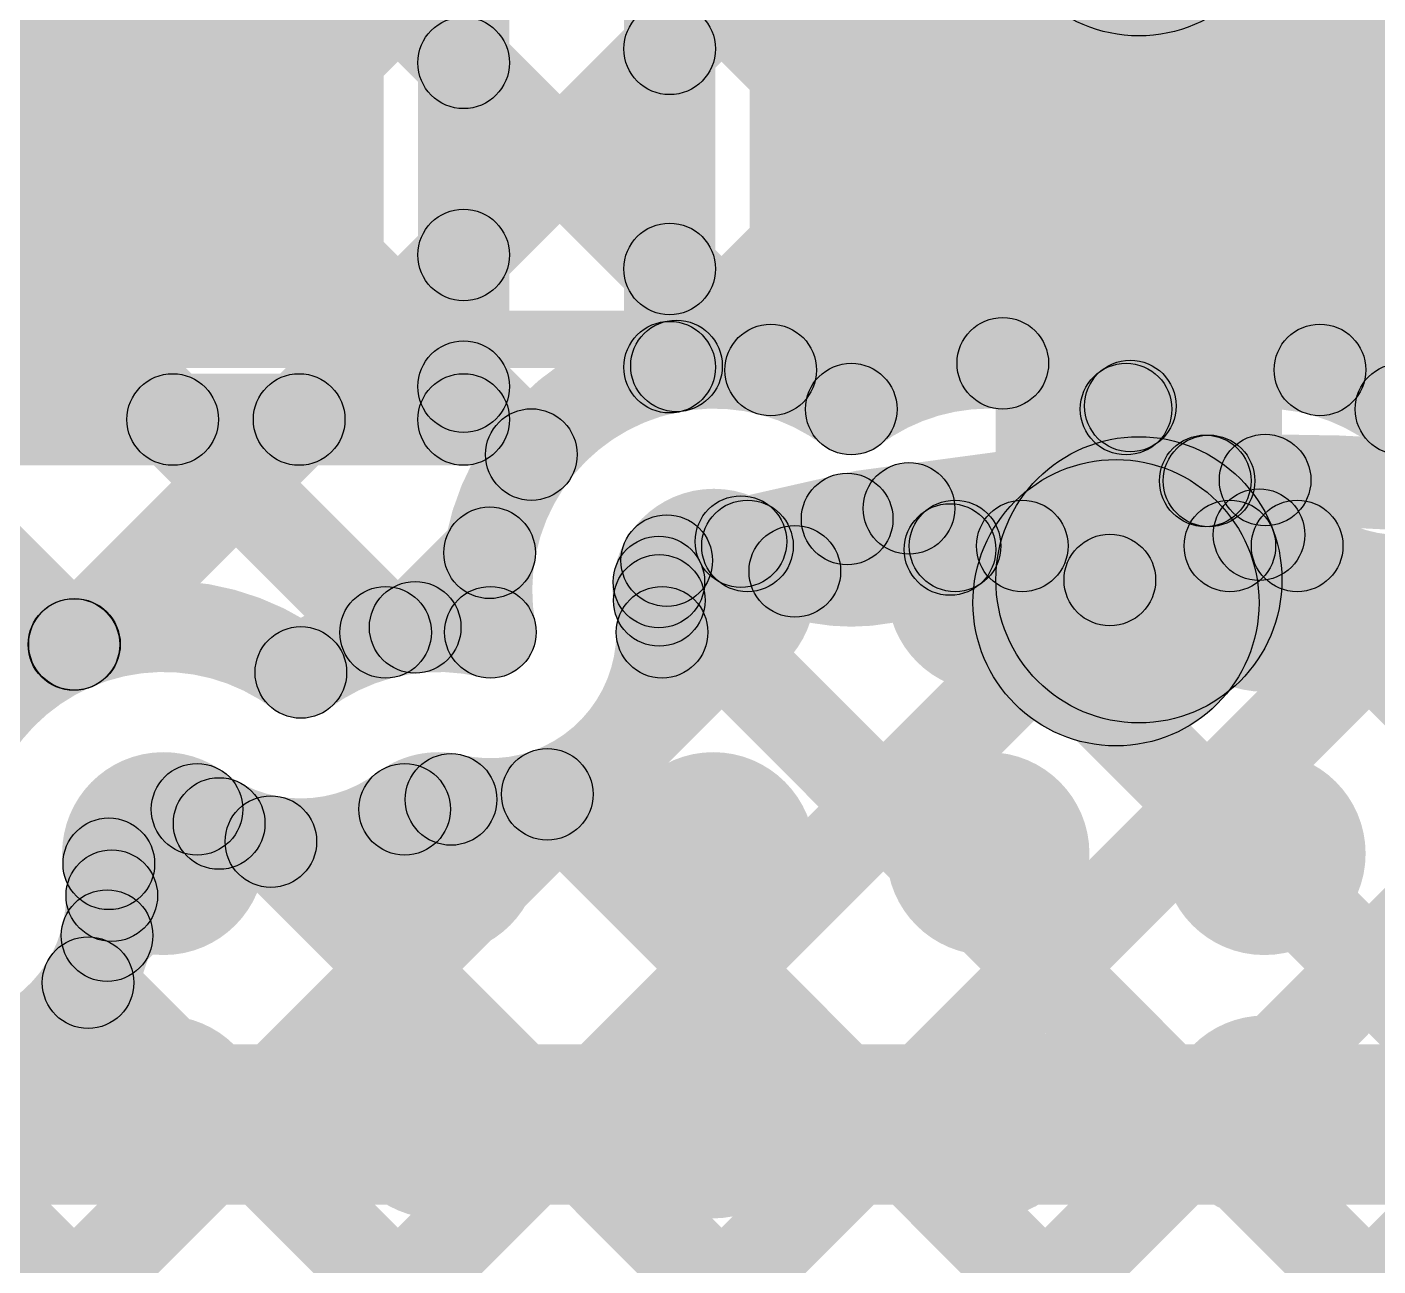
# Model space of a CAD drawing. Header units: millimetres. Extents: x -0.28 to 3.03, y -0.05 to 3.12.
# Drawn here: x 0.9799 to 1.0979, y 1.4051 to 1.5133 of the extents above; entities that cross this region are included whole.
import ezdxf

# ---------------------------------------------------------------- set-up
doc = ezdxf.new("R2010")
doc.units = ezdxf.units.MM
doc.header["$MEASUREMENT"] = 0
for name, color, linetype in [('BottomLayer', 5, 'Continuous'), ('TopLayer', 1, 'Continuous'), ('TopOverlay', 2, 'Continuous'), ('TopPaste', 8, 'Continuous'), ('TopSolder', 216, 'Continuous'), ('ViaHoleLayer', 16, 'Continuous')]:
    doc.layers.add(name, color=color, linetype=linetype)

# ---------------------------------------------------------------- blocks, each defined once
blk = doc.blocks.new('R___1206_42')
at = {"layer": 'TopLayer'}
for points in [[(-0.08, 0.035), (-0.02, 0.035), (-0.02, -0.035), (-0.08, -0.035)], [(0.02, 0.035), (0.08, 0.035), (0.08, -0.035), (0.02, -0.035)]]:
    blk.add_hatch(color=1, dxfattribs=at).paths.add_polyline_path(points)
at = {"layer": 'TopOverlay'}
h = blk.add_hatch(color=2, dxfattribs=at)
edge = h.paths.add_edge_path()
edge.add_arc((-0.084, 0.039), 0.0025, 0, 360)
h = blk.add_hatch(color=2, dxfattribs=at)
edge = h.paths.add_edge_path()
edge.add_arc((-0.084, 0.039), 0.0025, 0, 360)
for points in [[(-0.084, 0.0365), (-0.084, 0.0415), (0.084, 0.0415), (0.084, 0.0365)], [(-0.0815, -0.039), (-0.0865, -0.039), (-0.0865, 0.039), (-0.0815, 0.039)], [(0.0865, -0.039), (0.0815, -0.039), (0.0815, 0.039), (0.0865, 0.039)], [(-0.084, -0.0415), (-0.084, -0.0365), (0.084, -0.0365), (0.084, -0.0415)]]:
    blk.add_hatch(color=2, dxfattribs=at).paths.add_polyline_path(points)
h = blk.add_hatch(color=2, dxfattribs=at)
edge = h.paths.add_edge_path()
edge.add_arc((0.084, 0.039), 0.0025, 0, 360)
h = blk.add_hatch(color=2, dxfattribs=at)
edge = h.paths.add_edge_path()
edge.add_arc((0.084, 0.039), 0.0025, 0, 360)
h = blk.add_hatch(color=2, dxfattribs=at)
edge = h.paths.add_edge_path()
edge.add_arc((-0.084, -0.039), 0.0025, 0, 360)
h = blk.add_hatch(color=2, dxfattribs=at)
edge = h.paths.add_edge_path()
edge.add_arc((-0.084, -0.039), 0.0025, 0, 360)
h = blk.add_hatch(color=2, dxfattribs=at)
edge = h.paths.add_edge_path()
edge.add_arc((0.084, -0.039), 0.0025, 0, 360)
h = blk.add_hatch(color=2, dxfattribs=at)
edge = h.paths.add_edge_path()
edge.add_arc((0.084, -0.039), 0.0025, 0, 360)
at = {"layer": 'TopPaste'}
for points in [[(-0.08, 0.035), (-0.02, 0.035), (-0.02, -0.035), (-0.08, -0.035)], [(0.02, 0.035), (0.08, 0.035), (0.08, -0.035), (0.02, -0.035)]]:
    blk.add_hatch(color=8, dxfattribs=at).paths.add_polyline_path(points)
at = {"layer": 'TopSolder'}
for points in [[(-0.084, 0.039), (-0.016, 0.039), (-0.016, -0.039), (-0.084, -0.039)], [(0.016, 0.039), (0.084, 0.039), (0.084, -0.039), (0.016, -0.039)]]:
    blk.add_hatch(color=216, dxfattribs=at).paths.add_polyline_path(points)
at = {"layer": 'TopOverlay'}
for centre in [(-0.084, 0.039), (-0.084, 0.039), (0.084, 0.039), (0.084, 0.039), (-0.084, -0.039), (-0.084, -0.039), (0.084, -0.039), (0.084, -0.039)]:
    blk.add_circle(centre, 0.0025, dxfattribs=at)

msp = doc.modelspace()

# ---------------------------------------------------------------- hatches: boundary and pattern name
at = {"layer": 'BottomLayer'}
for points in [[(0.76685, 1.8405), (0.77251, 1.84615), (1.1328, 1.48587), (1.12714, 1.48021)], [(0.75617, 1.82289), (0.76183, 1.82855), (1.10575, 1.48463), (1.10009, 1.47897)], [(0.75617, 1.79461), (0.76183, 1.80027), (1.07908, 1.48301), (1.07342, 1.47736)], [(0.75617, 1.76632), (0.76183, 1.77198), (1.04766, 1.48615), (1.042, 1.48049)], [(0.75617, 1.73804), (0.76183, 1.7437), (1.02675, 1.47877), (1.0211, 1.47312)], [(0.75617, 1.70976), (0.76183, 1.71541), (1.014, 1.46324), (1.00835, 1.45758)], [(0.75617, 1.68147), (0.76183, 1.68713), (0.98678, 1.46218), (0.98112, 1.45652)], [(0.98683, 1.45654), (0.98117, 1.4622), (1.12684, 1.60786), (1.13249, 1.6022)], [(1.03943, 1.48085), (1.03377, 1.48651), (1.15512, 1.60786), (1.16078, 1.6022)], [(1.06794, 1.48109), (1.06229, 1.48674), (1.16657, 1.59102), (1.17223, 1.58537)], [(0.87983, 1.40611), (0.87417, 1.41176), (1.04305, 1.58064), (1.04871, 1.57499)], [(0.87983, 1.37782), (0.87417, 1.38348), (1.05719, 1.5665), (1.06285, 1.56085)], [(1.09565, 1.4805), (1.08999, 1.48616), (1.16672, 1.56289), (1.17238, 1.55723)], [(0.90042, 1.22871), (0.89476, 1.23436), (1.13145, 1.47106), (1.13711, 1.4654)], [(1.08467, 1.46611), (1.09033, 1.47177), (1.28734, 1.27475), (1.28169, 1.26909)], [(1.01659, 1.45802), (1.01094, 1.46368), (1.01744, 1.47018), (1.0231, 1.46453)], [(1.05768, 1.46482), (1.06333, 1.47048), (1.28568, 1.24813), (1.28002, 1.24247)], [(0.90044, 1.31358), (0.89478, 1.31924), (1.04412, 1.46857), (1.04977, 1.46291)], [(0.90152, 1.28638), (0.89587, 1.29204), (1.07164, 1.46781), (1.07729, 1.46215)], [(0.90185, 1.25843), (0.8962, 1.26408), (1.10018, 1.46806), (1.10583, 1.46241)], [(1.03223, 1.46198), (1.03788, 1.46764), (1.28134, 1.22418), (1.27568, 1.21853)], [(0.91379, 1.21379), (0.90813, 1.21945), (1.14167, 1.45299), (1.14733, 1.44733)], [(1.02248, 1.44344), (1.02814, 1.4491), (1.26376, 1.21348), (1.2581, 1.20782)], [(0.98967, 1.4311), (0.98402, 1.43676), (0.99381, 1.44655), (0.99947, 1.44089)], [(0.99833, 1.43931), (1.00398, 1.44497), (1.26034, 1.18861), (1.25469, 1.18295)], [(0.98236, 1.42699), (0.98802, 1.43265), (1.24639, 1.17428), (1.24073, 1.16862)], [(0.96194, 1.41913), (0.96759, 1.42479), (1.2387, 1.15369), (1.23304, 1.14803)]]:
    msp.add_hatch(color=5, dxfattribs=at).paths.add_polyline_path(points)
h = msp.add_hatch(color=5, dxfattribs=at)
edge = h.paths.add_edge_path()
edge.add_arc((1.0366, 1.48368), 0.004, 0, 360)
h = msp.add_hatch(color=5, dxfattribs=at)
edge = h.paths.add_edge_path()
edge.add_arc((1.04483, 1.48332), 0.004, 0, 360)
h = msp.add_hatch(color=5, dxfattribs=at)
edge = h.paths.add_edge_path()
edge.add_arc((1.06511, 1.48391), 0.004, 0, 360)
h = msp.add_hatch(color=5, dxfattribs=at)
edge = h.paths.add_edge_path()
edge.add_arc((1.09282, 1.48333), 0.004, 0, 360)
h = msp.add_hatch(color=5, dxfattribs=at)
edge = h.paths.add_edge_path()
edge.add_arc((1.05187, 1.47991), 0.004, 0, 360)
h = msp.add_hatch(color=5, dxfattribs=at)
edge = h.paths.add_edge_path()
edge.add_arc((1.05187, 1.47991), 0.004, 0, 360)
h = msp.add_hatch(color=5, dxfattribs=at)
edge = h.paths.add_edge_path()
edge.add_arc((1.07588, 1.47991), 0.004, 0, 360)
h = msp.add_hatch(color=5, dxfattribs=at)
edge = h.paths.add_edge_path()
edge.add_arc((1.07588, 1.47991), 0.004, 0, 360)
h = msp.add_hatch(color=5, dxfattribs=at)
edge = h.paths.add_edge_path()
edge.add_arc((1.07625, 1.48018), 0.004, 0, 360)
h = msp.add_hatch(color=5, dxfattribs=at)
edge = h.paths.add_edge_path()
edge.add_arc((1.0999, 1.47991), 0.004, 0, 360)
h = msp.add_hatch(color=5, dxfattribs=at)
edge = h.paths.add_edge_path()
edge.add_arc((1.0999, 1.47991), 0.004, 0, 360)
h = msp.add_hatch(color=5, dxfattribs=at)
edge = h.paths.add_edge_path()
edge.add_arc((1.02392, 1.47594), 0.004, 0, 360)
h = msp.add_hatch(color=5, dxfattribs=at)
edge = h.paths.add_edge_path()
edge.add_arc((1.03986, 1.46409), 0.00886, 0, 360)
h = msp.add_hatch(color=5, dxfattribs=at)
edge = h.paths.add_edge_path()
edge.add_arc((1.04223, 1.46834), 0.004, 0, 360)
h = msp.add_hatch(color=5, dxfattribs=at)
edge = h.paths.add_edge_path()
edge.add_arc((1.0428, 1.46796), 0.004, 0, 360)
h = msp.add_hatch(color=5, dxfattribs=at)
edge = h.paths.add_edge_path()
edge.add_arc((1.0428, 1.46796), 0.004, 0, 360)
h = msp.add_hatch(color=5, dxfattribs=at)
edge = h.paths.add_edge_path()
edge.add_arc((1.06388, 1.46409), 0.00886, 0, 360)
h = msp.add_hatch(color=5, dxfattribs=at)
edge = h.paths.add_edge_path()
edge.add_arc((1.06094, 1.46796), 0.004, 0, 360)
h = msp.add_hatch(color=5, dxfattribs=at)
edge = h.paths.add_edge_path()
edge.add_arc((1.06094, 1.46796), 0.004, 0, 360)
h = msp.add_hatch(color=5, dxfattribs=at)
edge = h.paths.add_edge_path()
edge.add_arc((1.06094, 1.46796), 0.004, 0, 360)
h = msp.add_hatch(color=5, dxfattribs=at)
edge = h.paths.add_edge_path()
edge.add_arc((1.06681, 1.46796), 0.004, 0, 360)
h = msp.add_hatch(color=5, dxfattribs=at)
edge = h.paths.add_edge_path()
edge.add_arc((1.06681, 1.46796), 0.004, 0, 360)
h = msp.add_hatch(color=5, dxfattribs=at)
edge = h.paths.add_edge_path()
edge.add_arc((1.06681, 1.46796), 0.004, 0, 360)
h = msp.add_hatch(color=5, dxfattribs=at)
edge = h.paths.add_edge_path()
edge.add_arc((1.08789, 1.46409), 0.00886, 0, 360)
h = msp.add_hatch(color=5, dxfattribs=at)
edge = h.paths.add_edge_path()
edge.add_arc((1.08495, 1.46796), 0.004, 0, 360)
h = msp.add_hatch(color=5, dxfattribs=at)
edge = h.paths.add_edge_path()
edge.add_arc((1.08495, 1.46796), 0.004, 0, 360)
h = msp.add_hatch(color=5, dxfattribs=at)
edge = h.paths.add_edge_path()
edge.add_arc((1.08495, 1.46796), 0.004, 0, 360)
h = msp.add_hatch(color=5, dxfattribs=at)
edge = h.paths.add_edge_path()
edge.add_arc((1.0875, 1.46894), 0.004, 0, 360)
h = msp.add_hatch(color=5, dxfattribs=at)
edge = h.paths.add_edge_path()
edge.add_arc((1.09083, 1.46796), 0.004, 0, 360)
h = msp.add_hatch(color=5, dxfattribs=at)
edge = h.paths.add_edge_path()
edge.add_arc((1.09083, 1.46796), 0.004, 0, 360)
h = msp.add_hatch(color=5, dxfattribs=at)
edge = h.paths.add_edge_path()
edge.add_arc((1.09083, 1.46796), 0.004, 0, 360)
h = msp.add_hatch(color=5, dxfattribs=at)
edge = h.paths.add_edge_path()
edge.add_arc((1.02027, 1.46736), 0.004, 0, 360)
h = msp.add_hatch(color=5, dxfattribs=at)
edge = h.paths.add_edge_path()
edge.add_arc((1.0605, 1.46765), 0.004, 0, 360)
h = msp.add_hatch(color=5, dxfattribs=at)
edge = h.paths.add_edge_path()
edge.add_arc((1.03575, 1.46668), 0.004, 0, 360)
h = msp.add_hatch(color=5, dxfattribs=at)
edge = h.paths.add_edge_path()
edge.add_arc((1.03575, 1.46668), 0.004, 0, 360)
h = msp.add_hatch(color=5, dxfattribs=at)
edge = h.paths.add_edge_path()
edge.add_arc((1.04694, 1.46574), 0.004, 0, 360)
h = msp.add_hatch(color=5, dxfattribs=at)
edge = h.paths.add_edge_path()
edge.add_arc((1.03506, 1.46481), 0.004, 0, 360)
h = msp.add_hatch(color=5, dxfattribs=at)
edge = h.paths.add_edge_path()
edge.add_arc((1.07446, 1.46498), 0.004, 0, 360)
h = msp.add_hatch(color=5, dxfattribs=at)
edge = h.paths.add_edge_path()
edge.add_arc((1.03509, 1.4632), 0.004, 0, 360)
h = msp.add_hatch(color=5, dxfattribs=at)
edge = h.paths.add_edge_path()
edge.add_arc((1.01377, 1.46085), 0.004, 0, 360)
h = msp.add_hatch(color=5, dxfattribs=at)
edge = h.paths.add_edge_path()
edge.add_arc((1.01118, 1.46041), 0.004, 0, 360)
h = msp.add_hatch(color=5, dxfattribs=at)
edge = h.paths.add_edge_path()
edge.add_arc((1.02034, 1.46042), 0.004, 0, 360)
h = msp.add_hatch(color=5, dxfattribs=at)
edge = h.paths.add_edge_path()
edge.add_arc((1.02034, 1.46042), 0.004, 0, 360)
h = msp.add_hatch(color=5, dxfattribs=at)
edge = h.paths.add_edge_path()
edge.add_arc((1.03534, 1.46042), 0.004, 0, 360)
h = msp.add_hatch(color=5, dxfattribs=at)
edge = h.paths.add_edge_path()
edge.add_arc((1.03534, 1.46042), 0.004, 0, 360)
h = msp.add_hatch(color=5, dxfattribs=at)
edge = h.paths.add_edge_path()
edge.add_arc((0.98395, 1.45935), 0.004, 0, 360)
h = msp.add_hatch(color=5, dxfattribs=at)
edge = h.paths.add_edge_path()
edge.add_arc((0.984, 1.45937), 0.004, 0, 360)
h = msp.add_hatch(color=5, dxfattribs=at)
edge = h.paths.add_edge_path()
edge.add_arc((1.00378, 1.45691), 0.004, 0, 360)
h = msp.add_hatch(color=5, dxfattribs=at)
edge = h.paths.add_edge_path()
edge.add_arc((1.00378, 1.45691), 0.004, 0, 360)
h = msp.add_hatch(color=5, dxfattribs=at)
edge = h.paths.add_edge_path()
edge.add_arc((0.99178, 1.44109), 0.00886, 0, 360)
h = msp.add_hatch(color=5, dxfattribs=at)
edge = h.paths.add_edge_path()
edge.add_arc((1.01579, 1.44109), 0.00886, 0, 360)
h = msp.add_hatch(color=5, dxfattribs=at)
edge = h.paths.add_edge_path()
edge.add_arc((1.0169, 1.44582), 0.004, 0, 360)
h = msp.add_hatch(color=5, dxfattribs=at)
edge = h.paths.add_edge_path()
edge.add_arc((1.0169, 1.44582), 0.004, 0, 360)
h = msp.add_hatch(color=5, dxfattribs=at)
edge = h.paths.add_edge_path()
edge.add_arc((1.0169, 1.44582), 0.004, 0, 360)
h = msp.add_hatch(color=5, dxfattribs=at)
edge = h.paths.add_edge_path()
edge.add_arc((1.02531, 1.44627), 0.004, 0, 360)
h = msp.add_hatch(color=5, dxfattribs=at)
edge = h.paths.add_edge_path()
edge.add_arc((1.03981, 1.44109), 0.00886, 0, 360)
h = msp.add_hatch(color=5, dxfattribs=at)
edge = h.paths.add_edge_path()
edge.add_arc((1.06382, 1.44109), 0.00886, 0, 360)
h = msp.add_hatch(color=5, dxfattribs=at)
edge = h.paths.add_edge_path()
edge.add_arc((1.08795, 1.44109), 0.00886, 0, 360)
h = msp.add_hatch(color=5, dxfattribs=at)
edge = h.paths.add_edge_path()
edge.add_arc((0.99471, 1.44496), 0.004, 0, 360)
h = msp.add_hatch(color=5, dxfattribs=at)
edge = h.paths.add_edge_path()
edge.add_arc((0.99471, 1.44496), 0.004, 0, 360)
h = msp.add_hatch(color=5, dxfattribs=at)
edge = h.paths.add_edge_path()
edge.add_arc((0.99471, 1.44496), 0.004, 0, 360)
h = msp.add_hatch(color=5, dxfattribs=at)
edge = h.paths.add_edge_path()
edge.add_arc((1.01285, 1.44496), 0.004, 0, 360)
h = msp.add_hatch(color=5, dxfattribs=at)
edge = h.paths.add_edge_path()
edge.add_arc((1.01285, 1.44496), 0.004, 0, 360)
h = msp.add_hatch(color=5, dxfattribs=at)
edge = h.paths.add_edge_path()
edge.add_arc((1.01285, 1.44496), 0.004, 0, 360)
h = msp.add_hatch(color=5, dxfattribs=at)
edge = h.paths.add_edge_path()
edge.add_arc((0.99664, 1.44372), 0.004, 0, 360)
h = msp.add_hatch(color=5, dxfattribs=at)
edge = h.paths.add_edge_path()
edge.add_arc((1.00116, 1.44214), 0.004, 0, 360)
h = msp.add_hatch(color=5, dxfattribs=at)
edge = h.paths.add_edge_path()
edge.add_arc((0.987, 1.4402), 0.004, 0, 360)
h = msp.add_hatch(color=5, dxfattribs=at)
edge = h.paths.add_edge_path()
edge.add_arc((0.98726, 1.43742), 0.004, 0, 360)
h = msp.add_hatch(color=5, dxfattribs=at)
edge = h.paths.add_edge_path()
edge.add_arc((0.98726, 1.43742), 0.004, 0, 360)
h = msp.add_hatch(color=5, dxfattribs=at)
edge = h.paths.add_edge_path()
edge.add_arc((0.98685, 1.43393), 0.004, 0, 360)
h = msp.add_hatch(color=5, dxfattribs=at)
edge = h.paths.add_edge_path()
edge.add_arc((0.98519, 1.42982), 0.004, 0, 360)
h = msp.add_hatch(color=5, dxfattribs=at)
edge = h.paths.add_edge_path()
edge.add_arc((0.99172, 1.41809), 0.00886, 0, 360)
h = msp.add_hatch(color=5, dxfattribs=at)
edge = h.paths.add_edge_path()
edge.add_arc((1.01574, 1.41809), 0.00886, 0, 360)
h = msp.add_hatch(color=5, dxfattribs=at)
edge = h.paths.add_edge_path()
edge.add_arc((1.03975, 1.41809), 0.00886, 0, 360)
h = msp.add_hatch(color=5, dxfattribs=at)
edge = h.paths.add_edge_path()
edge.add_arc((1.06377, 1.41809), 0.00886, 0, 360)
h = msp.add_hatch(color=5, dxfattribs=at)
edge = h.paths.add_edge_path()
edge.add_arc((1.088, 1.41809), 0.00886, 0, 360)
at = {"layer": 'TopLayer'}
for points in [[(1.022, 1.479), (1.014, 1.479), (1.014, 1.571), (1.022, 1.571)], [(1.04, 1.48357), (1.032, 1.48357), (1.032, 1.571), (1.04, 1.571)], [(1.0895, 1.465), (1.0645, 1.465), (1.0645, 1.525), (1.0895, 1.525)], [(1.02083, 1.49054), (1.01517, 1.4962), (1.03317, 1.5142), (1.03883, 1.50854)], [(1.01517, 1.50732), (1.02083, 1.51298), (1.03883, 1.49498), (1.03317, 1.48932)], [(1.01517, 1.47904), (1.02083, 1.4847), (1.02675, 1.47877), (1.0211, 1.47312)], [(0.936, 1.475), (0.936, 1.483), (1.018, 1.483), (1.018, 1.475)], [(0.96147, 1.47617), (0.96713, 1.48183), (0.98678, 1.46218), (0.98112, 1.45652)], [(0.98683, 1.45654), (0.98117, 1.4622), (1.0008, 1.48183), (1.00646, 1.47617)], [(0.98976, 1.47617), (0.99541, 1.48183), (1.014, 1.46324), (1.00835, 1.45758)], [(0.90152, 1.28638), (0.89587, 1.29204), (1.0803, 1.47647), (1.08596, 1.47082)], [(1.07997, 1.47081), (1.08563, 1.47646), (1.28734, 1.27475), (1.28169, 1.26909)], [(0.90044, 1.31358), (0.89478, 1.31924), (1.04868, 1.47314), (1.05434, 1.46748)], [(0.90185, 1.25843), (0.8962, 1.26408), (1.10604, 1.47393), (1.11169, 1.46827)], [(1.05408, 1.46842), (1.05973, 1.47407), (1.28568, 1.24813), (1.28002, 1.24247)], [(1.08384, 1.45416), (1.06616, 1.47184), (1.06816, 1.47384), (1.08584, 1.45616)], [(0.90042, 1.22871), (0.89476, 1.23436), (1.13145, 1.47106), (1.13711, 1.4654)], [(1.01659, 1.45802), (1.01094, 1.46368), (1.01744, 1.47018), (1.0231, 1.46453)], [(1.03223, 1.46198), (1.03788, 1.46764), (1.28134, 1.22418), (1.27568, 1.21853)], [(0.91379, 1.21379), (0.90813, 1.21945), (1.14167, 1.45299), (1.14733, 1.44733)], [(1.02248, 1.44344), (1.02814, 1.4491), (1.26376, 1.21348), (1.2581, 1.20782)], [(0.98967, 1.4311), (0.98402, 1.43676), (0.99381, 1.44655), (0.99947, 1.44089)], [(0.99833, 1.43931), (1.00398, 1.44497), (1.26034, 1.18861), (1.25469, 1.18295)], [(0.98236, 1.42699), (0.98802, 1.43265), (1.24639, 1.17428), (1.24073, 1.16862)], [(0.96194, 1.41913), (0.96759, 1.42479), (1.2387, 1.15369), (1.23304, 1.14803)]]:
    msp.add_hatch(color=1, dxfattribs=at).paths.add_polyline_path(points)
h = msp.add_hatch(color=1, dxfattribs=at)
edge = h.paths.add_edge_path()
edge.add_arc((1.077, 1.525), 0.0125, 0, 360)
h = msp.add_hatch(color=1, dxfattribs=at)
edge = h.paths.add_edge_path()
edge.add_arc((1.036, 1.51137), 0.004, 0, 360)
h = msp.add_hatch(color=1, dxfattribs=at)
edge = h.paths.add_edge_path()
edge.add_arc((1.018, 1.51015), 0.004, 0, 360)
h = msp.add_hatch(color=1, dxfattribs=at)
edge = h.paths.add_edge_path()
edge.add_arc((1.018, 1.49337), 0.004, 0, 360)
h = msp.add_hatch(color=1, dxfattribs=at)
edge = h.paths.add_edge_path()
edge.add_arc((1.036, 1.49215), 0.004, 0, 360)
h = msp.add_hatch(color=1, dxfattribs=at)
edge = h.paths.add_edge_path()
edge.add_arc((1.036, 1.48357), 0.004, 0, 360)
h = msp.add_hatch(color=1, dxfattribs=at)
edge = h.paths.add_edge_path()
edge.add_arc((1.036, 1.48357), 0.004, 0, 360)
h = msp.add_hatch(color=1, dxfattribs=at)
edge = h.paths.add_edge_path()
edge.add_arc((1.018, 1.48187), 0.004, 0, 360)
h = msp.add_hatch(color=1, dxfattribs=at)
edge = h.paths.add_edge_path()
edge.add_arc((0.99258, 1.479), 0.004, 0, 360)
h = msp.add_hatch(color=1, dxfattribs=at)
edge = h.paths.add_edge_path()
edge.add_arc((1.00363, 1.479), 0.004, 0, 360)
h = msp.add_hatch(color=1, dxfattribs=at)
edge = h.paths.add_edge_path()
edge.add_arc((1.018, 1.479), 0.004, 0, 360)
h = msp.add_hatch(color=1, dxfattribs=at)
edge = h.paths.add_edge_path()
edge.add_arc((1.018, 1.479), 0.004, 0, 360)
h = msp.add_hatch(color=1, dxfattribs=at)
edge = h.paths.add_edge_path()
edge.add_arc((1.02392, 1.47594), 0.004, 0, 360)
h = msp.add_hatch(color=1, dxfattribs=at)
edge = h.paths.add_edge_path()
edge.add_arc((1.077, 1.465), 0.0125, 0, 360)
h = msp.add_hatch(color=1, dxfattribs=at)
edge = h.paths.add_edge_path()
edge.add_arc((1.077, 1.465), 0.0125, 0, 360)
h = msp.add_hatch(color=1, dxfattribs=at)
edge = h.paths.add_edge_path()
edge.add_arc((1.0828, 1.47364), 0.004, 0, 360)
h = msp.add_hatch(color=1, dxfattribs=at)
edge = h.paths.add_edge_path()
edge.add_arc((1.08313, 1.47364), 0.004, 0, 360)
h = msp.add_hatch(color=1, dxfattribs=at)
edge = h.paths.add_edge_path()
edge.add_arc((1.08803, 1.47371), 0.004, 0, 360)
h = msp.add_hatch(color=1, dxfattribs=at)
edge = h.paths.add_edge_path()
edge.add_arc((1.08803, 1.47371), 0.004, 0, 360)
h = msp.add_hatch(color=1, dxfattribs=at)
edge = h.paths.add_edge_path()
edge.add_arc((1.075, 1.463), 0.0125, 0, 360)
h = msp.add_hatch(color=1, dxfattribs=at)
edge = h.paths.add_edge_path()
edge.add_arc((1.05151, 1.47031), 0.004, 0, 360)
h = msp.add_hatch(color=1, dxfattribs=at)
edge = h.paths.add_edge_path()
edge.add_arc((1.05691, 1.47124), 0.004, 0, 360)
h = msp.add_hatch(color=1, dxfattribs=at)
edge = h.paths.add_edge_path()
edge.add_arc((1.03986, 1.46409), 0.00886, 0, 360)
h = msp.add_hatch(color=1, dxfattribs=at)
edge = h.paths.add_edge_path()
edge.add_arc((1.06388, 1.46409), 0.00886, 0, 360)
h = msp.add_hatch(color=1, dxfattribs=at)
edge = h.paths.add_edge_path()
edge.add_arc((1.08789, 1.46409), 0.00886, 0, 360)
h = msp.add_hatch(color=1, dxfattribs=at)
edge = h.paths.add_edge_path()
edge.add_arc((1.02027, 1.46736), 0.004, 0, 360)
h = msp.add_hatch(color=1, dxfattribs=at)
edge = h.paths.add_edge_path()
edge.add_arc((1.03575, 1.46668), 0.004, 0, 360)
h = msp.add_hatch(color=1, dxfattribs=at)
edge = h.paths.add_edge_path()
edge.add_arc((1.03575, 1.46668), 0.004, 0, 360)
h = msp.add_hatch(color=1, dxfattribs=at)
edge = h.paths.add_edge_path()
edge.add_arc((1.03506, 1.46481), 0.004, 0, 360)
h = msp.add_hatch(color=1, dxfattribs=at)
edge = h.paths.add_edge_path()
edge.add_arc((1.03509, 1.4632), 0.004, 0, 360)
h = msp.add_hatch(color=1, dxfattribs=at)
edge = h.paths.add_edge_path()
edge.add_arc((1.01377, 1.46085), 0.004, 0, 360)
h = msp.add_hatch(color=1, dxfattribs=at)
edge = h.paths.add_edge_path()
edge.add_arc((1.01118, 1.46041), 0.004, 0, 360)
h = msp.add_hatch(color=1, dxfattribs=at)
edge = h.paths.add_edge_path()
edge.add_arc((1.02034, 1.46042), 0.004, 0, 360)
h = msp.add_hatch(color=1, dxfattribs=at)
edge = h.paths.add_edge_path()
edge.add_arc((1.02034, 1.46042), 0.004, 0, 360)
h = msp.add_hatch(color=1, dxfattribs=at)
edge = h.paths.add_edge_path()
edge.add_arc((1.03534, 1.46042), 0.004, 0, 360)
h = msp.add_hatch(color=1, dxfattribs=at)
edge = h.paths.add_edge_path()
edge.add_arc((1.03534, 1.46042), 0.004, 0, 360)
h = msp.add_hatch(color=1, dxfattribs=at)
edge = h.paths.add_edge_path()
edge.add_arc((0.98395, 1.45935), 0.004, 0, 360)
h = msp.add_hatch(color=1, dxfattribs=at)
edge = h.paths.add_edge_path()
edge.add_arc((0.984, 1.45937), 0.004, 0, 360)
h = msp.add_hatch(color=1, dxfattribs=at)
edge = h.paths.add_edge_path()
edge.add_arc((1.00378, 1.45691), 0.004, 0, 360)
h = msp.add_hatch(color=1, dxfattribs=at)
edge = h.paths.add_edge_path()
edge.add_arc((1.00378, 1.45691), 0.004, 0, 360)
h = msp.add_hatch(color=1, dxfattribs=at)
edge = h.paths.add_edge_path()
edge.add_arc((0.99178, 1.44109), 0.00886, 0, 360)
h = msp.add_hatch(color=1, dxfattribs=at)
edge = h.paths.add_edge_path()
edge.add_arc((1.01579, 1.44109), 0.00886, 0, 360)
h = msp.add_hatch(color=1, dxfattribs=at)
edge = h.paths.add_edge_path()
edge.add_arc((1.0169, 1.44582), 0.004, 0, 360)
h = msp.add_hatch(color=1, dxfattribs=at)
edge = h.paths.add_edge_path()
edge.add_arc((1.0169, 1.44582), 0.004, 0, 360)
h = msp.add_hatch(color=1, dxfattribs=at)
edge = h.paths.add_edge_path()
edge.add_arc((1.0169, 1.44582), 0.004, 0, 360)
h = msp.add_hatch(color=1, dxfattribs=at)
edge = h.paths.add_edge_path()
edge.add_arc((1.02531, 1.44627), 0.004, 0, 360)
h = msp.add_hatch(color=1, dxfattribs=at)
edge = h.paths.add_edge_path()
edge.add_arc((1.03981, 1.44109), 0.00886, 0, 360)
h = msp.add_hatch(color=1, dxfattribs=at)
edge = h.paths.add_edge_path()
edge.add_arc((1.06382, 1.44109), 0.00886, 0, 360)
h = msp.add_hatch(color=1, dxfattribs=at)
edge = h.paths.add_edge_path()
edge.add_arc((1.08795, 1.44109), 0.00886, 0, 360)
h = msp.add_hatch(color=1, dxfattribs=at)
edge = h.paths.add_edge_path()
edge.add_arc((0.99471, 1.44496), 0.004, 0, 360)
h = msp.add_hatch(color=1, dxfattribs=at)
edge = h.paths.add_edge_path()
edge.add_arc((0.99471, 1.44496), 0.004, 0, 360)
h = msp.add_hatch(color=1, dxfattribs=at)
edge = h.paths.add_edge_path()
edge.add_arc((0.99471, 1.44496), 0.004, 0, 360)
h = msp.add_hatch(color=1, dxfattribs=at)
edge = h.paths.add_edge_path()
edge.add_arc((1.01285, 1.44496), 0.004, 0, 360)
h = msp.add_hatch(color=1, dxfattribs=at)
edge = h.paths.add_edge_path()
edge.add_arc((1.01285, 1.44496), 0.004, 0, 360)
h = msp.add_hatch(color=1, dxfattribs=at)
edge = h.paths.add_edge_path()
edge.add_arc((1.01285, 1.44496), 0.004, 0, 360)
h = msp.add_hatch(color=1, dxfattribs=at)
edge = h.paths.add_edge_path()
edge.add_arc((0.99664, 1.44372), 0.004, 0, 360)
h = msp.add_hatch(color=1, dxfattribs=at)
edge = h.paths.add_edge_path()
edge.add_arc((1.00116, 1.44214), 0.004, 0, 360)
h = msp.add_hatch(color=1, dxfattribs=at)
edge = h.paths.add_edge_path()
edge.add_arc((0.987, 1.4402), 0.004, 0, 360)
h = msp.add_hatch(color=1, dxfattribs=at)
edge = h.paths.add_edge_path()
edge.add_arc((0.98726, 1.43742), 0.004, 0, 360)
h = msp.add_hatch(color=1, dxfattribs=at)
edge = h.paths.add_edge_path()
edge.add_arc((0.98726, 1.43742), 0.004, 0, 360)
h = msp.add_hatch(color=1, dxfattribs=at)
edge = h.paths.add_edge_path()
edge.add_arc((0.98685, 1.43393), 0.004, 0, 360)
h = msp.add_hatch(color=1, dxfattribs=at)
edge = h.paths.add_edge_path()
edge.add_arc((0.98519, 1.42982), 0.004, 0, 360)
h = msp.add_hatch(color=1, dxfattribs=at)
edge = h.paths.add_edge_path()
edge.add_arc((0.99172, 1.41809), 0.00886, 0, 360)
h = msp.add_hatch(color=1, dxfattribs=at)
edge = h.paths.add_edge_path()
edge.add_arc((1.01574, 1.41809), 0.00886, 0, 360)
h = msp.add_hatch(color=1, dxfattribs=at)
edge = h.paths.add_edge_path()
edge.add_arc((1.03975, 1.41809), 0.00886, 0, 360)
h = msp.add_hatch(color=1, dxfattribs=at)
edge = h.paths.add_edge_path()
edge.add_arc((1.06377, 1.41809), 0.00886, 0, 360)
h = msp.add_hatch(color=1, dxfattribs=at)
edge = h.paths.add_edge_path()
edge.add_arc((1.088, 1.41809), 0.00886, 0, 360)
at = {"layer": 'TopOverlay'}
msp.add_hatch(color=2, dxfattribs=at).paths.add_polyline_path([(0.96343, 1.41043), (0.96343, 1.42443), (1.82857, 1.42443), (1.82857, 1.41043)])
at = {"layer": 'ViaHoleLayer'}
h = msp.add_hatch(color=16, dxfattribs=at)
edge = h.paths.add_edge_path()
edge.add_arc((1.03986, 1.46409), 0.00591, 0, 360)
h = msp.add_hatch(color=16, dxfattribs=at)
edge = h.paths.add_edge_path()
edge.add_arc((1.06388, 1.46409), 0.00591, 0, 360)
h = msp.add_hatch(color=16, dxfattribs=at)
edge = h.paths.add_edge_path()
edge.add_arc((1.08789, 1.46409), 0.00591, 0, 360)
h = msp.add_hatch(color=16, dxfattribs=at)
edge = h.paths.add_edge_path()
edge.add_arc((0.99178, 1.44109), 0.00591, 0, 360)
h = msp.add_hatch(color=16, dxfattribs=at)
edge = h.paths.add_edge_path()
edge.add_arc((1.01579, 1.44109), 0.00591, 0, 360)
h = msp.add_hatch(color=16, dxfattribs=at)
edge = h.paths.add_edge_path()
edge.add_arc((1.03981, 1.44109), 0.00591, 0, 360)
h = msp.add_hatch(color=16, dxfattribs=at)
edge = h.paths.add_edge_path()
edge.add_arc((1.06382, 1.44109), 0.00591, 0, 360)
h = msp.add_hatch(color=16, dxfattribs=at)
edge = h.paths.add_edge_path()
edge.add_arc((1.08795, 1.44109), 0.00591, 0, 360)
h = msp.add_hatch(color=16, dxfattribs=at)
edge = h.paths.add_edge_path()
edge.add_arc((0.99172, 1.41809), 0.00591, 0, 360)
h = msp.add_hatch(color=16, dxfattribs=at)
edge = h.paths.add_edge_path()
edge.add_arc((1.01574, 1.41809), 0.00591, 0, 360)
h = msp.add_hatch(color=16, dxfattribs=at)
edge = h.paths.add_edge_path()
edge.add_arc((1.03975, 1.41809), 0.00591, 0, 360)
h = msp.add_hatch(color=16, dxfattribs=at)
edge = h.paths.add_edge_path()
edge.add_arc((1.06377, 1.41809), 0.00591, 0, 360)
h = msp.add_hatch(color=16, dxfattribs=at)
edge = h.paths.add_edge_path()
edge.add_arc((1.088, 1.41809), 0.00591, 0, 360)

# ---------------------------------------------------------------- linework, layer by layer
at = {"layer": 'BottomLayer', "const_width": 0.008}
for points in [[(1.02034, 1.46042, -0.686369), (1.05187, 1.47991)], [(1.05187, 1.47991, -0.336591), (1.07588, 1.47991)], [(1.07588, 1.47991, -0.336591), (1.0999, 1.47991)], [(1.0999, 1.47991, -0.336591), (1.12392, 1.47991)], [(1.03575, 1.46668, -0.00844), (1.04223, 1.46834)], [(1.06094, 1.46796, -0.336592), (1.0428, 1.46796)], [(1.06094, 1.46796, -0.33659), (1.0428, 1.46796)], [(1.06094, 1.46796, -0.336591), (1.06681, 1.46796)], [(1.08495, 1.46796, -0.336592), (1.06681, 1.46796)], [(1.08495, 1.46796, -0.33659), (1.06681, 1.46796)], [(1.08495, 1.46796, -0.33659), (1.09083, 1.46796)], [(1.10897, 1.46796, -0.336592), (1.09083, 1.46796)], [(1.10897, 1.46796, -0.33659), (1.09083, 1.46796)], [(1.03509, 1.4632, -0.189081), (1.03575, 1.46668)], [(0.97226, 1.43742, -0.686369), (1.00378, 1.45691)], [(1.00378, 1.45691, -0.22381), (1.02034, 1.46042)], [(1.03534, 1.46042, -0.483722), (1.0169, 1.44582)], [(1.03534, 1.46042, -0.483723), (1.0169, 1.44582)], [(0.987, 1.4402, -0.686369), (0.99471, 1.44496)], [(1.01285, 1.44496, -0.223809), (1.0169, 1.44582)], [(1.01285, 1.44496, -0.33659), (0.99471, 1.44496)], [(1.01285, 1.44496, -0.336592), (0.99471, 1.44496)], [(0.98726, 1.43742, -0.483723), (0.96882, 1.42282)], [(0.98726, 1.43742, -0.483722), (0.96882, 1.42282)]]:
    msp.add_lwpolyline(points, format="xyb", dxfattribs=at)
at = {"layer": 'BottomLayer'}
for centre in [(1.0366, 1.48368), (1.04483, 1.48332), (1.06511, 1.48391), (1.09282, 1.48333), (1.05187, 1.47991), (1.05187, 1.47991), (1.07588, 1.47991), (1.07588, 1.47991), (1.07625, 1.48018), (1.0999, 1.47991), (1.0999, 1.47991), (1.02392, 1.47594), (1.04223, 1.46834), (1.0428, 1.46796), (1.0428, 1.46796), (1.06094, 1.46796), (1.06094, 1.46796), (1.06094, 1.46796), (1.06681, 1.46796), (1.06681, 1.46796), (1.06681, 1.46796), (1.08495, 1.46796), (1.08495, 1.46796), (1.08495, 1.46796), (1.0875, 1.46894), (1.09083, 1.46796), (1.09083, 1.46796), (1.09083, 1.46796), (1.02027, 1.46736), (1.0605, 1.46765), (1.03575, 1.46668), (1.03575, 1.46668), (1.04694, 1.46574), (1.03506, 1.46481), (1.07446, 1.46498), (1.03509, 1.4632), (1.01377, 1.46085), (1.01118, 1.46041), (1.02034, 1.46042), (1.02034, 1.46042), (1.03534, 1.46042), (1.03534, 1.46042), (0.98395, 1.45935), (0.984, 1.45937), (1.00378, 1.45691), (1.00378, 1.45691), (1.0169, 1.44582), (1.0169, 1.44582), (1.0169, 1.44582), (1.02531, 1.44627), (0.99471, 1.44496), (0.99471, 1.44496), (0.99471, 1.44496), (1.01285, 1.44496), (1.01285, 1.44496), (1.01285, 1.44496), (0.99664, 1.44372), (1.00116, 1.44214), (0.987, 1.4402), (0.98726, 1.43742), (0.98726, 1.43742), (0.98685, 1.43393), (0.98519, 1.42982)]:
    msp.add_circle(centre, 0.004, dxfattribs=at)
at = {"layer": 'TopLayer', "const_width": 0.008}
for points in [[(1.02034, 1.46042, -0.411365), (1.036, 1.48357)], [(1.03575, 1.46668, -0.066871), (1.08803, 1.47371)], [(1.08803, 1.47371, -0.023986), (1.107, 1.47279)], [(1.03509, 1.4632, -0.189081), (1.03575, 1.46668)], [(0.97226, 1.43742, -0.686369), (1.00378, 1.45691)], [(1.00378, 1.45691, -0.22381), (1.02034, 1.46042)], [(1.03534, 1.46042, -0.483722), (1.0169, 1.44582)], [(1.03534, 1.46042, -0.483723), (1.0169, 1.44582)], [(0.987, 1.4402, -0.686369), (0.99471, 1.44496)], [(1.01285, 1.44496, -0.223809), (1.0169, 1.44582)], [(1.01285, 1.44496, -0.33659), (0.99471, 1.44496)], [(1.01285, 1.44496, -0.336592), (0.99471, 1.44496)], [(0.98726, 1.43742, -0.483722), (0.96882, 1.42282)], [(0.98726, 1.43742, -0.483723), (0.96882, 1.42282)]]:
    msp.add_lwpolyline(points, format="xyb", dxfattribs=at)
at = {"layer": 'TopLayer'}
for centre, radius in [((1.077, 1.525), 0.0125), ((1.036, 1.51137), 0.004), ((1.018, 1.51015), 0.004), ((1.018, 1.49337), 0.004), ((1.036, 1.49215), 0.004), ((1.036, 1.48357), 0.004), ((1.036, 1.48357), 0.004), ((1.018, 1.48187), 0.004), ((0.99258, 1.479), 0.004), ((1.00363, 1.479), 0.004), ((1.018, 1.479), 0.004), ((1.018, 1.479), 0.004), ((1.02392, 1.47594), 0.004), ((1.077, 1.465), 0.0125), ((1.077, 1.465), 0.0125), ((1.0828, 1.47364), 0.004), ((1.08313, 1.47364), 0.004), ((1.08803, 1.47371), 0.004), ((1.08803, 1.47371), 0.004), ((1.075, 1.463), 0.0125), ((1.05151, 1.47031), 0.004), ((1.05691, 1.47124), 0.004), ((1.02027, 1.46736), 0.004), ((1.03575, 1.46668), 0.004), ((1.03575, 1.46668), 0.004), ((1.03506, 1.46481), 0.004), ((1.03509, 1.4632), 0.004), ((1.01377, 1.46085), 0.004), ((1.01118, 1.46041), 0.004), ((1.02034, 1.46042), 0.004), ((1.02034, 1.46042), 0.004), ((1.03534, 1.46042), 0.004), ((1.03534, 1.46042), 0.004), ((0.98395, 1.45935), 0.004), ((0.984, 1.45937), 0.004), ((1.00378, 1.45691), 0.004), ((1.00378, 1.45691), 0.004), ((1.0169, 1.44582), 0.004), ((1.0169, 1.44582), 0.004), ((1.0169, 1.44582), 0.004), ((1.02531, 1.44627), 0.004), ((0.99471, 1.44496), 0.004), ((0.99471, 1.44496), 0.004), ((0.99471, 1.44496), 0.004), ((1.01285, 1.44496), 0.004), ((1.01285, 1.44496), 0.004), ((1.01285, 1.44496), 0.004), ((0.99664, 1.44372), 0.004), ((1.00116, 1.44214), 0.004), ((0.987, 1.4402), 0.004), ((0.98726, 1.43742), 0.004), ((0.98726, 1.43742), 0.004), ((0.98685, 1.43393), 0.004), ((0.98519, 1.42982), 0.004)]:
    msp.add_circle(centre, radius, dxfattribs=at)

# ---------------------------------------------------------------- block references
at = {"rotation": 360}
msp.add_blockref('R___1206_42', (1.027, 1.525), dxfattribs=at)

doc.saveas('drawing.dxf')
